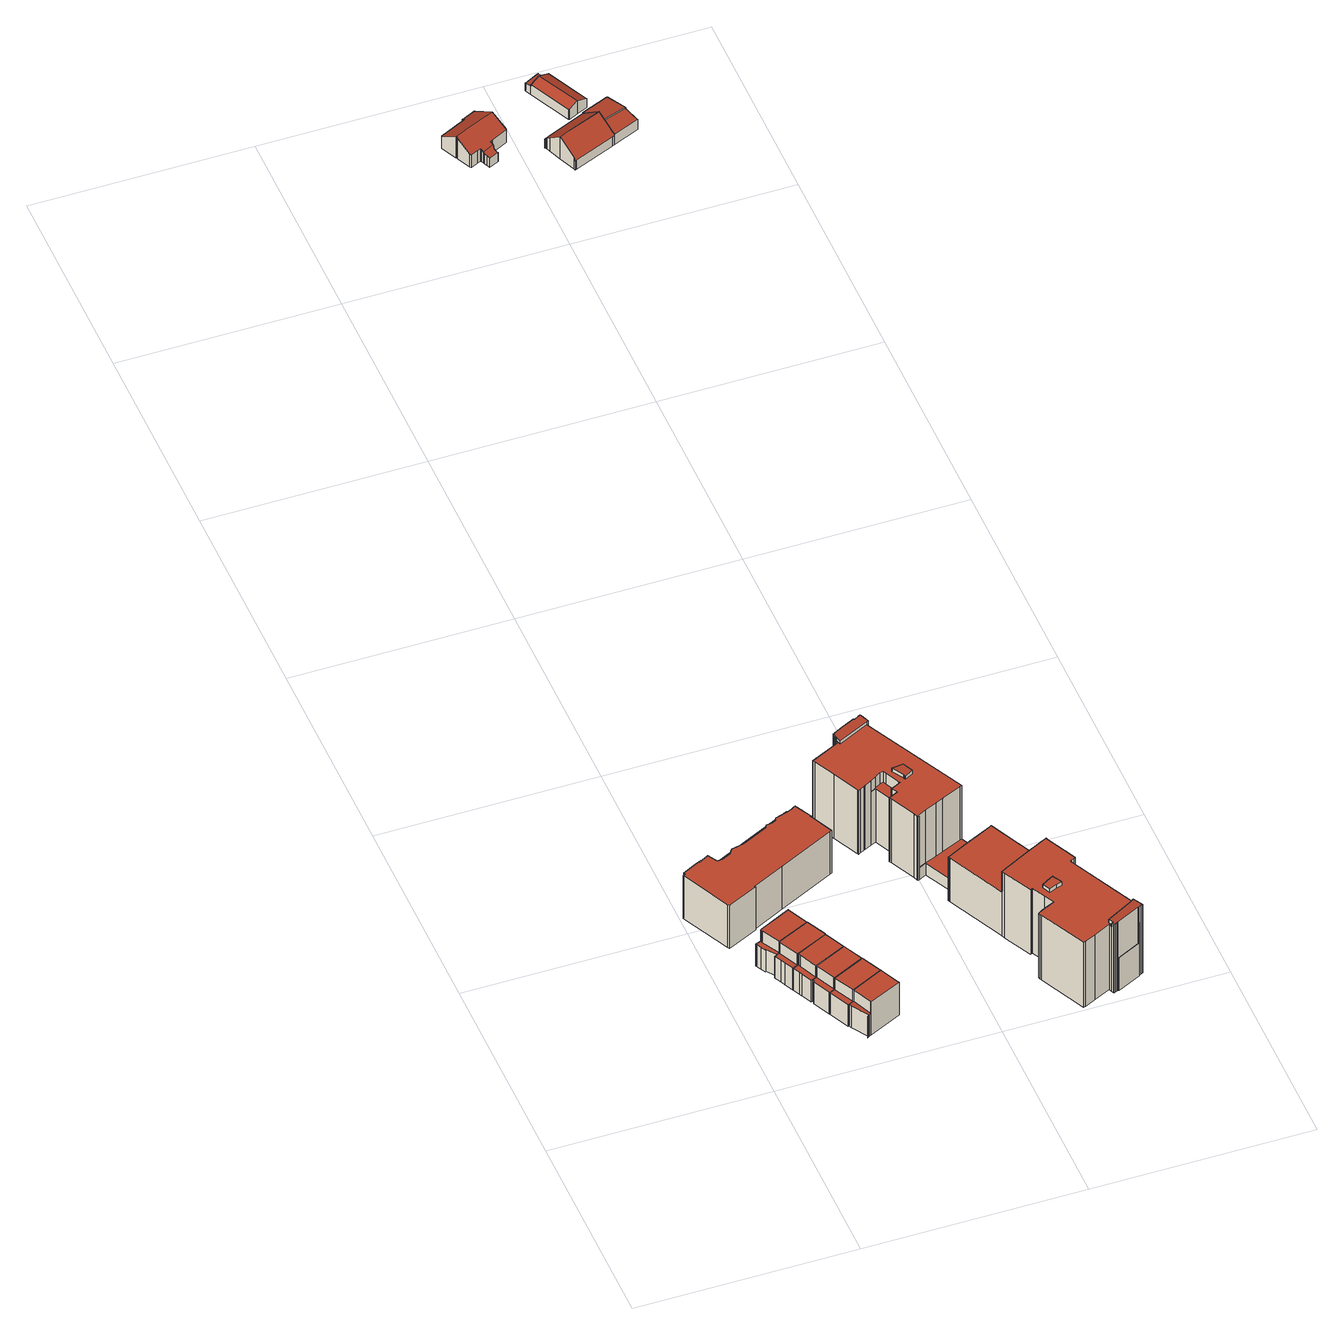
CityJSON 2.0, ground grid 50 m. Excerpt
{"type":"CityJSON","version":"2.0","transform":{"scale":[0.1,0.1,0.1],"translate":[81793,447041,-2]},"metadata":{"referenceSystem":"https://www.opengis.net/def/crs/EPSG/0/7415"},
"CityObjects":{
"building1":{"type":"Building","attributes":{"dak_type":"multiple horizontal","data_area":45.6,"data_coverage":0.926,"geconstateerd":false,"gid":17149656,"h_dak_50p":8.83,"h_dak_70p":8.85,"h_dak_max":9.06,"h_dak_min":5.52,"h_maaiveld":-0.399,"kas_warenhuis":false,"lod11_replace":false,"ondergronds_type":"above ground","oorspronkelijkbouwjaar":2010,"pw_actueel":"yes","pw_bron":"ahn3","reconstructie_methode":"tudelft3d-geoflow","reconstruction_skipped":false,"rmse_lod12":0.994,"rmse_lod13":0.213,"rmse_lod22":0.218,"rn":1,"status":"Pand in gebruik","t_run":80.06,"val3dity_codes_lod12":"[]","val3dity_codes_lod13":"[]","val3dity_codes_lod22":"[]"},"children":["building1-1"]},
"building1-1":{"type":"BuildingPart","parents":["building1"],"geometry":[{"type":"Solid","lod":"2.2","boundaries":[[[[0,1,2,3,4,5,6,7,8,9,10,11,12,13,14]],[[15,4,3,16]],[[17,9,8,18]],[[19,15,20,21]],[[16,3,2,22]],[[22,2,1,23]],[[21,20,24,25]],[[26,5,4,15,19]],[[25,24,27,28]],[[29,7,6,30]],[[30,6,5,26]],[[31,0,14,32]],[[32,14,13,33]],[[28,27,11,10,34]],[[34,10,9,17]],[[23,1,0,31]],[[33,13,12,35]],[[35,12,11,27]],[[18,8,7,29]],[[27,24,20,15,16,22,23,31,32,33,35]],[[17,18,29,30,26,19,21,25,28,34]]]],"semantics":{"surfaces":[{"type":"GroundSurface"},{"type":"WallSurface","on_footprint_edge":true},{"type":"WallSurface","on_footprint_edge":false},{"type":"RoofSurface"}],"values":[[0,1,1,2,1,1,2,1,2,1,1,1,1,1,1,1,1,1,1,3,3]]}}]},
"building2":{"type":"Building","attributes":{"dak_type":"multiple horizontal","data_area":46.71,"data_coverage":0.931,"geconstateerd":false,"gid":17149655,"h_dak_50p":8.83,"h_dak_70p":8.85,"h_dak_max":9.08,"h_dak_min":5.7,"h_maaiveld":-0.395,"kas_warenhuis":false,"lod11_replace":false,"ondergronds_type":"above ground","oorspronkelijkbouwjaar":2010,"pw_actueel":"yes","pw_bron":"ahn3","reconstructie_methode":"tudelft3d-geoflow","reconstruction_skipped":false,"rmse_lod12":1.04,"rmse_lod13":0.215,"rmse_lod22":0.216,"rn":1,"status":"Pand in gebruik","t_run":78.68,"val3dity_codes_lod12":"[]","val3dity_codes_lod13":"[]","val3dity_codes_lod22":"[]"},"children":["building2-1"]},
"building2-1":{"type":"BuildingPart","parents":["building2"],"geometry":[{"type":"Solid","lod":"2.2","boundaries":[[[[36,37,38,39,40,11,41,42,9,43,44,45,46]],[[17,9,42,47]],[[28,48,49,50]],[[51,41,11,48,28]],[[48,11,40,52]],[[47,42,41,51]],[[53,45,44,54]],[[55,56,46,45,53]],[[57,37,36,58]],[[59,60,56,55]],[[61,62,60,59]],[[54,44,43,63]],[[50,49,62,61]],[[63,43,9,17]],[[64,39,38,65]],[[52,40,39,64]],[[65,38,37,57]],[[58,36,46,56]],[[54,63,17,47,51,28,50,61,59,55,53]],[[56,60,62,49,48,52,64,65,57,58]]]],"semantics":{"surfaces":[{"type":"GroundSurface"},{"type":"WallSurface","on_footprint_edge":true},{"type":"WallSurface","on_footprint_edge":false},{"type":"RoofSurface"}],"values":[[0,1,2,1,1,1,1,1,1,2,2,1,2,1,1,1,1,1,3,3]]}}]},
"building3":{"type":"Building","attributes":{"dak_type":"multiple horizontal","data_area":47.18,"data_coverage":0.94,"geconstateerd":false,"gid":17149654,"h_dak_50p":8.84,"h_dak_70p":8.86,"h_dak_max":9.08,"h_dak_min":5.58,"h_maaiveld":-0.384,"kas_warenhuis":false,"lod11_replace":false,"ondergronds_type":"above ground","oorspronkelijkbouwjaar":2010,"pw_actueel":"yes","pw_bron":"ahn3","reconstructie_methode":"tudelft3d-geoflow","reconstruction_skipped":false,"rmse_lod12":1.05,"rmse_lod13":0.22,"rmse_lod22":0.225,"rn":1,"status":"Pand in gebruik","t_run":81.47,"val3dity_codes_lod12":"[]","val3dity_codes_lod13":"[]","val3dity_codes_lod22":"[]"},"children":["building3-1"]},
"building3-1":{"type":"BuildingPart","parents":["building3"],"geometry":[{"type":"Solid","lod":"2.2","boundaries":[[[[37,66,67,68,45,44,69,70,71,72,73,74,75]],[[76,77,78,79]],[[80,70,69,81]],[[82,73,72,83]],[[84,85,71,70,80]],[[86,74,73,82]],[[87,88,89,90]],[[54,44,45,53]],[[53,45,68,77,76]],[[90,89,85,84]],[[77,68,67,91]],[[91,67,66,92]],[[93,37,75,94]],[[94,75,74,86]],[[79,78,88,87]],[[81,69,44,54]],[[83,72,71,85]],[[92,66,37,93]],[[88,78,77,91,92,93,94,86,82,83,85,89]],[[79,87,90,84,80,81,54,53,76]]]],"semantics":{"surfaces":[{"type":"GroundSurface"},{"type":"WallSurface","on_footprint_edge":false},{"type":"WallSurface","on_footprint_edge":true},{"type":"RoofSurface"}],"values":[[0,1,2,2,2,2,1,2,2,1,2,2,2,2,1,2,2,2,3,3]]}}]},
"building4":{"type":"Building","attributes":{"dak_type":"multiple horizontal","data_area":45.72,"data_coverage":0.914,"geconstateerd":false,"gid":17149653,"h_dak_50p":8.82,"h_dak_70p":8.84,"h_dak_max":9.04,"h_dak_min":5.69,"h_maaiveld":-0.382,"kas_warenhuis":false,"lod11_replace":false,"ondergronds_type":"above ground","oorspronkelijkbouwjaar":2010,"pw_actueel":"yes","pw_bron":"ahn3","reconstructie_methode":"tudelft3d-geoflow","reconstruction_skipped":false,"rmse_lod12":0.987,"rmse_lod13":0.185,"rmse_lod22":0.185,"rn":1,"status":"Pand in gebruik","t_run":79.65,"val3dity_codes_lod12":"[]","val3dity_codes_lod13":"[]","val3dity_codes_lod22":"[]"},"children":["building4-1"]},
"building4-1":{"type":"BuildingPart","parents":["building4"],"geometry":[{"type":"Solid","lod":"2.2","boundaries":[[[[95,96,97,98,99,100,101,102,103,70,104,105,106,107,108]],[[109,100,99,110]],[[111,98,97,112]],[[113,96,95,114]],[[80,70,103,115]],[[116,117,118,119]],[[120,121,122,123]],[[124,104,70,80]],[[125,126,121,120]],[[115,103,102,126,125]],[[119,118,106,105,127]],[[127,105,104,124]],[[126,102,101,128]],[[128,101,100,109]],[[129,107,106,118]],[[110,99,98,111]],[[114,95,108,130]],[[130,108,107,129]],[[131,132,117,116]],[[112,97,96,113]],[[123,122,132,131]],[[120,123,131,116,119,127,124,80,115,125]],[[117,132,122,121,126,128,109,110,111,112,113,114,130,129,118]]]],"semantics":{"surfaces":[{"type":"GroundSurface"},{"type":"WallSurface","on_footprint_edge":true},{"type":"WallSurface","on_footprint_edge":false},{"type":"RoofSurface"}],"values":[[0,1,1,1,1,2,2,1,2,1,1,1,1,1,1,1,1,1,2,1,2,3,3]]}}]},
"building5":{"type":"Building","attributes":{"dak_type":"multiple horizontal","data_area":46.05,"data_coverage":0.918,"geconstateerd":false,"gid":17149652,"h_dak_50p":8.83,"h_dak_70p":8.84,"h_dak_max":9.06,"h_dak_min":5.68,"h_maaiveld":-0.382,"kas_warenhuis":false,"lod11_replace":false,"ondergronds_type":"above ground","oorspronkelijkbouwjaar":2010,"pw_actueel":"yes","pw_bron":"ahn3","reconstructie_methode":"tudelft3d-geoflow","reconstruction_skipped":false,"rmse_lod12":1.03,"rmse_lod13":0.195,"rmse_lod22":0.196,"rn":1,"status":"Pand in gebruik","t_run":77.92,"val3dity_codes_lod12":"[]","val3dity_codes_lod13":"[]","val3dity_codes_lod22":"[]"},"children":["building5-1"]},
"building5-1":{"type":"BuildingPart","parents":["building5"],"geometry":[{"type":"Solid","lod":"2.2","boundaries":[[[[133,134,135,136,137,138,95,139,140,141,104,142,143,144]],[[145,137,136,146]],[[147,138,137,145]],[[148,142,104,124]],[[124,104,141,149]],[[150,151,152,153]],[[154,135,134,152]],[[155,133,144,156]],[[114,95,138,147]],[[157,143,142,148]],[[158,159,160,161]],[[149,141,140,159,158]],[[156,144,143,157]],[[162,139,95,114]],[[146,136,135,154]],[[161,160,151,150]],[[159,140,139,162]],[[153,152,134,133,155]],[[159,162,114,147,145,146,154,152,151,160]],[[153,155,156,157,148,124,149,158,161,150]]]],"semantics":{"surfaces":[{"type":"GroundSurface"},{"type":"WallSurface","on_footprint_edge":true},{"type":"WallSurface","on_footprint_edge":false},{"type":"RoofSurface"}],"values":[[0,1,1,1,1,2,1,1,1,1,2,1,1,1,1,2,1,1,3,3]]}}]},
"building6":{"type":"Building","attributes":{"dak_type":"multiple horizontal","data_area":45.01,"data_coverage":0.937,"geconstateerd":false,"gid":17149651,"h_dak_50p":8.85,"h_dak_70p":8.86,"h_dak_max":9.05,"h_dak_min":5.68,"h_maaiveld":-0.37,"kas_warenhuis":false,"lod11_replace":false,"ondergronds_type":"above ground","oorspronkelijkbouwjaar":2010,"pw_actueel":"yes","pw_bron":"ahn3","reconstructie_methode":"tudelft3d-geoflow","reconstruction_skipped":false,"rmse_lod12":0.953,"rmse_lod13":0.0589,"rmse_lod22":0.0595,"rn":1,"status":"Pand in gebruik","t_run":81.35,"val3dity_codes_lod12":"[]","val3dity_codes_lod13":"[]","val3dity_codes_lod22":"[]"},"children":["building6-1"]},
"building6-1":{"type":"BuildingPart","parents":["building6"],"geometry":[{"type":"Solid","lod":"2.2","boundaries":[[[[163,164,165,166,167,168,134,169,170,133,171,172,173,174,175]],[[176,173,172,177]],[[155,133,170,178]],[[179,166,165,180]],[[181,168,167,182]],[[178,170,169,183]],[[184,185,175,174,186]],[[183,169,134,187,153]],[[188,189,190,191]],[[177,172,171,192]],[[192,171,133,155]],[[180,165,164,193]],[[193,164,163,194]],[[186,174,173,176]],[[191,190,185,184]],[[187,134,168,181]],[[153,187,189,188]],[[194,163,175,185]],[[182,167,166,179]],[[177,192,155,178,183,153,188,191,184,186,176]],[[179,180,193,194,185,190,189,187,181,182]]]],"semantics":{"surfaces":[{"type":"GroundSurface"},{"type":"WallSurface","on_footprint_edge":true},{"type":"WallSurface","on_footprint_edge":false},{"type":"RoofSurface"}],"values":[[0,1,1,1,1,1,1,1,2,1,1,1,1,1,2,1,2,1,1,3,3]]}}]},
"building7":{"type":"Building","attributes":{"dak_type":"multiple horizontal","data_area":395.83,"data_coverage":0.948,"geconstateerd":false,"gid":17149659,"h_dak_50p":11.64,"h_dak_70p":11.69,"h_dak_max":12.11,"h_dak_min":2.49,"h_maaiveld":-0.401,"kas_warenhuis":false,"lod11_replace":false,"ondergronds_type":"above ground","oorspronkelijkbouwjaar":2010,"pw_actueel":"yes","pw_bron":"ahn3","reconstructie_methode":"tudelft3d-geoflow","reconstruction_skipped":false,"rmse_lod12":2.23,"rmse_lod13":1.16,"rmse_lod22":1.16,"rn":1,"status":"Pand in gebruik","t_run":558.01,"val3dity_codes_lod12":"[]","val3dity_codes_lod13":"[]","val3dity_codes_lod22":"[]"},"children":["building7-1"]},
"building7-1":{"type":"BuildingPart","parents":["building7"],"geometry":[{"type":"Solid","lod":"2.2","boundaries":[[[[195,196,197,198,199,200,201,202,203,204,205,206,207,208,209,210,211,212,213,214,215,216,217,218,219,220,221]],[[222,223,224,225]],[[226,227,228,229]],[[230,217,216,231]],[[232,201,200,233]],[[234,204,203,235]],[[236,210,209,237]],[[229,228,238,239]],[[240,197,196,241]],[[235,203,202,242]],[[243,205,204,234]],[[233,200,199,244]],[[244,199,198,245]],[[242,202,201,232]],[[237,209,208,246]],[[245,198,197,240]],[[247,211,210,236]],[[248,249,246,250]],[[250,246,208,207,251]],[[252,253,214,213,254]],[[255,220,219,256]],[[257,255,223,222]],[[239,238,249,248]],[[258,215,214,253]],[[259,260,253,252]],[[261,262,263,264]],[[265,261,266,267]],[[268,221,220,255,257]],[[269,195,221,268]],[[270,206,205,243]],[[271,272,227,226]],[[273,274,275,276]],[[277,278,274,273]],[[267,266,279,280]],[[264,263,260,259]],[[231,216,215,258]],[[281,218,217,230]],[[282,212,211,247]],[[276,275,272,271]],[[251,207,206,270]],[[256,219,218,281]],[[225,224,262,261,265]],[[283,284,285,286]],[[241,196,195,269]],[[287,288,278,277]],[[289,290,288,287]],[[286,285,290,289]],[[280,279,284,283]],[[254,213,212,282]],[[223,255,256,281,230,231,258,253,260,263,262,224]],[[264,259,252,254,282,247,236,237,246,249,238,228,227,272,275,274,278,288,290,285,284,279,266,261]],[[286,289,287,277,273,276,271,226,229,239,248,250,251,270,243,234,235,242,232,233,244,245,240,241,269,268,257,222,225,265,267,280,283]]]],"semantics":{"surfaces":[{"type":"GroundSurface"},{"type":"WallSurface","on_footprint_edge":false},{"type":"WallSurface","on_footprint_edge":true},{"type":"RoofSurface"}],"values":[[0,1,1,2,2,2,2,1,2,2,2,2,2,2,2,2,2,1,2,2,2,1,1,2,1,1,1,2,2,2,1,1,1,1,1,2,2,2,1,2,2,1,1,2,1,1,1,1,2,3,3,3]]}}]},
"building8":{"type":"Building","attributes":{"dak_type":"multiple horizontal","data_area":423.05,"data_coverage":0.96,"geconstateerd":false,"gid":17149661,"h_dak_50p":17.59,"h_dak_70p":17.64,"h_dak_max":18.93,"h_dak_min":2.27,"h_maaiveld":-0.464,"kas_warenhuis":false,"lod11_replace":false,"ondergronds_type":"above ground","oorspronkelijkbouwjaar":2010,"pw_actueel":"yes","pw_bron":"ahn3","reconstructie_methode":"tudelft3d-geoflow","reconstruction_skipped":false,"rmse_lod12":4.39,"rmse_lod13":1.23,"rmse_lod22":0.856,"rn":1,"status":"Pand in gebruik","t_run":683.46,"val3dity_codes_lod12":"[]","val3dity_codes_lod13":"[]","val3dity_codes_lod22":"[]"},"children":["building8-1"]},
"building8-1":{"type":"BuildingPart","parents":["building8"],"geometry":[{"type":"MultiSurface","lod":"2.2","boundaries":[[[291,292,293,294,295,296,297,298,299,300,301,302,303,304,305,306,307,308,309,310,311,312,313,314,315,316,317,318,319,320,321,322,323,324,325,326,327,328,329,330,331,332,333,334,335,336,337,338,339,340,341,342,343,344,345,346,347]],[[348,313,312,349]],[[350,332,331,351]],[[352,320,319,353]],[[354,315,314,355,356]],[[357,316,315,354]],[[358,333,332,350]],[[349,312,311,359]],[[359,311,310,360]],[[361,306,305,362]],[[363,334,333,358]],[[364,297,296,365]],[[366,308,307,367]],[[368,369,370,371]],[[372,373,374,375]],[[376,301,300,377]],[[378,330,329,379]],[[379,329,328,380]],[[380,328,327,381]],[[382,303,302,383]],[[367,307,306,361]],[[360,310,309,384]],[[384,309,308,366]],[[385,386,387,388]],[[362,305,304,389]],[[389,304,303,382]],[[390,391,392,393]],[[393,392,377,394]],[[383,302,301,376]],[[395,321,320,352]],[[371,370,322,321,395]],[[353,319,318,396]],[[355,314,313,348]],[[356,355,373,372]],[[397,398,399,400]],[[401,402,403,404]],[[405,406,398,397]],[[404,403,407,408]],[[409,410,411,412]],[[413,414,410,409]],[[415,337,336,416]],[[417,338,337,415]],[[418,339,338,417]],[[416,336,335,419,420]],[[420,419,406,405]],[[419,335,334,363]],[[421,422,402,401]],[[423,424,422,421]],[[425,426,386,385]],[[427,428,429,430]],[[431,343,342,432]],[[433,434,426,425]],[[388,387,435,436]],[[412,411,437,438]],[[365,296,295,439]],[[439,295,294,440]],[[441,293,292,442]],[[351,331,330,378]],[[443,325,324,444,445]],[[430,429,424,423]],[[440,294,293,441,446]],[[447,299,298,399]],[[400,399,298,297,364]],[[438,437,434,433]],[[448,323,322,370]],[[444,324,323,448]],[[445,444,428,427]],[[449,340,339,418]],[[450,451,391,390]],[[408,407,369,368]],[[436,435,414,413]],[[452,347,346,453]],[[454,453,346,345,455]],[[456,457,453,454]],[[446,441,453,454]],[[442,292,291,458]],[[458,291,347,452]],[[432,342,341,459]],[[459,341,340,449]],[[381,327,326,460]],[[460,326,325,443]],[[461,317,316,357]],[[396,318,317,461]],[[375,374,451,450]],[[455,345,344,462]],[[462,344,343,431]],[[394,377,300,299,447]],[[377,392,391,451,374,373,355,348,349,359,360,384,366,367,361,362,389,382,383,376]],[[433,425,385,388,436,413,409,412,438]],[[428,444,448,370,369,407,403,402,422,424,429]],[[350,351,378,379,380,381,460,443,445,427,430,423,421,401,404,408,368,371,395,352,353,396,461,357,354,356,372,375,450,390,393,394,447,399,398,406,419,363,358],[414,435,387,386,426,434,437,411,410]],[[420,405,397,400,364,365,439,440,446,454,456,454,455,462,431,432,459,449,418,417,415,416]],[[442,458,452,453,457,453,441]]],"semantics":{"surfaces":[{"type":"GroundSurface"},{"type":"WallSurface","on_footprint_edge":true},{"type":"WallSurface","on_footprint_edge":false},{"type":"RoofSurface"}],"values":[0,1,1,1,1,1,1,1,1,1,1,1,1,2,2,1,1,1,1,1,1,1,1,2,1,1,2,2,1,1,1,1,1,2,2,2,2,2,2,2,1,1,1,1,2,1,2,2,2,2,1,2,2,2,1,1,1,1,1,2,1,1,1,2,1,1,2,1,2,2,2,1,1,2,2,1,1,1,1,1,1,1,1,2,1,1,1,3,3,3,3,3,3]}}]},
"building9":{"type":"Building","attributes":{"dak_type":"multiple horizontal","data_area":555.9,"data_coverage":0.951,"geconstateerd":false,"gid":17147922,"h_dak_50p":17.55,"h_dak_70p":17.61,"h_dak_max":18.9,"h_dak_min":2.6,"h_maaiveld":-0.728,"kas_warenhuis":false,"lod11_replace":false,"ondergronds_type":"above ground","oorspronkelijkbouwjaar":2010,"pw_actueel":"yes","pw_bron":"ahn3","reconstructie_methode":"tudelft3d-geoflow","reconstruction_skipped":false,"rmse_lod12":3.69,"rmse_lod13":0.905,"rmse_lod22":0.88,"rn":1,"status":"Pand in gebruik","t_run":818.07,"val3dity_codes_lod12":"[]","val3dity_codes_lod13":"[]","val3dity_codes_lod22":"[]"},"children":["building9-1"]},
"building9-1":{"type":"BuildingPart","parents":["building9"],"geometry":[{"type":"Solid","lod":"2.2","boundaries":[[[[463,464,465,466,467,468,469,470,471,472,473,474,475,476,477,478,479,480,481,482,483,484,485,486,487,488,489,490,491,492,493,494,495,496,497,498,499,500,501,502,503,504,505,506,507,508,509,510,511,512,513,514,515]],[[516,517,518,519]],[[520,511,510,521]],[[522,523,476,475,524]],[[525,478,477,526]],[[519,518,527,528]],[[529,504,503,530]],[[503,531,530]],[[532,514,513,517,516]],[[533,492,491,534]],[[534,491,490,535]],[[536,506,505,537]],[[538,507,506,536]],[[539,540,541,542]],[[543,499,498,544]],[[545,494,493,546]],[[547,484,483,548]],[[549,463,515,550]],[[551,464,463,549]],[[552,497,496,553]],[[554,470,469,555]],[[556,554,557,558]],[[535,490,489,559]],[[560,509,508,561]],[[562,481,480,563]],[[563,480,479,564]],[[565,482,481,562]],[[566,567,568,569]],[[530,531,570,571]],[[537,505,504,529]],[[521,510,509,560]],[[561,508,507,538]],[[564,479,478,525]],[[572,573,465,464,551]],[[550,515,514,532]],[[526,477,476,523]],[[574,575,523,522]],[[528,527,576,577]],[[578,579,575,574]],[[577,576,579,578]],[[555,469,468,580]],[[558,557,581,582,583]],[[582,581,467,466,584]],[[584,466,465,573]],[[517,513,512,585]],[[586,471,470,554,556]],[[587,473,472,588]],[[588,472,471,586]],[[580,468,467,581]],[[524,475,474,589]],[[589,474,473,587]],[[590,591,592,593]],[[585,512,511,520]],[[559,489,488,594]],[[531,503,502,595]],[[548,483,482,565]],[[596,485,484,547]],[[597,486,485,596]],[[598,599,600,601]],[[593,592,599,598]],[[601,600,567,566]],[[583,582,573,572]],[[553,496,495,602]],[[542,541,602,603]],[[544,498,497,552]],[[604,605,591,590]],[[606,607,605,604]],[[569,568,607,606]],[[603,602,495,494,545]],[[571,570,540,539]],[[595,502,501,608]],[[609,500,499,543]],[[608,501,500,609]],[[594,488,487,610]],[[610,487,486,597]],[[546,493,492,533]],[[580,581,557,554,555]],[[522,524,589,587,588,586,556,558,583,572,551,549,550,532,516,519,528,577,578,574]],[[573,582,584]],[[569,606,604,590,593,598,601,566]],[[546,533,534,535,559,594,610,597,596,547,548,565,562,563,564,525,526,523,575,579,576,527,518,517,585,520,521,560,561,538,536,537,529,530,571,539,542,603,545],[607,568,567,600,599,592,591,605]],[[608,609,543,544,552,553,602,541,540,570,531,595]]]],"semantics":{"surfaces":[{"type":"GroundSurface"},{"type":"WallSurface","on_footprint_edge":false},{"type":"WallSurface","on_footprint_edge":true},{"type":"RoofSurface"}],"values":[[0,1,2,2,2,1,2,2,2,2,2,2,2,1,2,2,2,2,2,2,2,1,2,2,2,2,2,1,1,2,2,2,2,2,2,2,1,1,1,1,2,1,2,2,2,2,2,2,2,2,2,1,2,2,2,2,2,2,1,1,1,1,2,1,2,1,1,1,2,1,2,2,2,2,2,2,3,3,3,3,3,3]]}}]},
"building10":{"type":"Building","attributes":{"dak_type":"slanted","data_area":93.14,"data_coverage":0.956,"geconstateerd":false,"gid":11569497,"h_dak_50p":3.54,"h_dak_70p":4.11,"h_dak_max":5.05,"h_dak_min":1.48,"h_maaiveld":-0.978,"kas_warenhuis":false,"lod11_replace":false,"ondergronds_type":"above ground","oorspronkelijkbouwjaar":1965,"pw_actueel":"yes","pw_bron":"ahn3","reconstructie_methode":"tudelft3d-geoflow","reconstruction_skipped":false,"rmse_lod12":1.04,"rmse_lod13":1.06,"rmse_lod22":0.0236,"rn":1,"status":"Pand in gebruik","t_run":205.12,"val3dity_codes_lod12":"[]","val3dity_codes_lod13":"[]","val3dity_codes_lod22":"[]"},"children":["building10-1"]},
"building10-1":{"type":"BuildingPart","parents":["building10"],"geometry":[{"type":"Solid","lod":"2.2","boundaries":[[[[611,612,613,614,615,616,617,618,619,620,621,622,623,624,625,626,627,628,629,630,631,632,633,634,635,636,637,638,639,640,641,642,643,644,645]],[[646,631,630,647]],[[648,623,622,649]],[[650,635,634,651]],[[652,644,643,653]],[[654,637,636,655]],[[651,634,633,656]],[[657,625,624,658]],[[659,621,620,660]],[[649,622,621,659]],[[661,617,616,662]],[[663,613,612,664]],[[665,632,631,646]],[[655,636,635,650]],[[666,638,637,654]],[[667,614,613,663]],[[668,615,614,667]],[[662,616,615,668]],[[669,640,639,670]],[[671,642,641,672]],[[653,643,642,671]],[[673,645,644,652]],[[660,620,619,674]],[[675,611,645,673]],[[656,633,632,665]],[[658,624,623,648]],[[647,630,629,676]],[[672,641,640,669]],[[677,618,617,661]],[[678,627,626,679]],[[679,626,625,657]],[[680,628,627,678]],[[676,629,628,680]],[[670,639,638,666]],[[674,619,618,677]],[[664,612,611,675]],[[681,682,669,670,666,654,655,650,651,656,665,646,647,676,680]],[[673,683,684,674,677,661,662,668,667,663,664,675]],[[684,683,673,652,653,671,672,669,682,681,680,678,679,657,658,648,649,659,660,674]]]],"semantics":{"surfaces":[{"type":"GroundSurface"},{"type":"WallSurface","on_footprint_edge":true},{"type":"RoofSurface"}],"values":[[0,1,1,1,1,1,1,1,1,1,1,1,1,1,1,1,1,1,1,1,1,1,1,1,1,1,1,1,1,1,1,1,1,1,1,1,2,2,2]]}}]},
"building11":{"type":"Building","attributes":{"dak_type":"slanted","data_area":146.33,"data_coverage":0.912,"geconstateerd":false,"gid":11563466,"h_dak_50p":2.24,"h_dak_70p":3.21,"h_dak_max":4.98,"h_dak_min":1.36,"h_maaiveld":-1.31,"kas_warenhuis":false,"lod11_replace":false,"ondergronds_type":"above ground","oorspronkelijkbouwjaar":1980,"pw_actueel":"yes","pw_bron":"ahn3","reconstructie_methode":"tudelft3d-geoflow","reconstruction_skipped":false,"rmse_lod12":1.11,"rmse_lod13":1.52,"rmse_lod22":0.031,"rn":1,"status":"Pand in gebruik","t_run":221.14,"val3dity_codes_lod12":"[]","val3dity_codes_lod13":"[]","val3dity_codes_lod22":"[]"},"children":["building11-1"]},
"building11-1":{"type":"BuildingPart","parents":["building11"],"geometry":[{"type":"Solid","lod":"2.2","boundaries":[[[[685,686,687,688,689,690,691,692,693,694,695,696,697,698,699,700,701,702,703]],[[704,699,698,705]],[[706,707,708]],[[709,690,689,710]],[[711,693,692,712]],[[713,714,685,703,715]],[[715,703,702,716]],[[717,691,690,709]],[[718,688,687,719]],[[720,694,693,711]],[[712,692,691,717]],[[705,698,697,721,722]],[[722,721,723,724]],[[725,726,727,728]],[[716,702,701,727]],[[729,700,699,704]],[[707,706,714,713]],[[721,697,696,730]],[[728,727,701,700,729]],[[710,689,688,718]],[[731,732,733,734]],[[732,735,736,737]],[[738,695,694,720]],[[739,740,741]],[[734,742,743]],[[742,734,733,740,739]],[[737,736,726,725]],[[744,745,735,732,731]],[[746,747,745,744]],[[747,746,708]],[[748,686,685,714]],[[724,723,741]],[[730,696,695,738]],[[719,687,686,748]],[[716,727,726,736,735,745,747,708,707,713,715]],[[738,720,711,712,717,749,743,742,739,741,723,721,730]],[[740,733,732,737,725,728,729,704,705,722,724,741]],[[714,706,708,746,744,731,734,743,749,717,709,710,718,719,748]]]],"semantics":{"surfaces":[{"type":"GroundSurface"},{"type":"WallSurface","on_footprint_edge":true},{"type":"WallSurface","on_footprint_edge":false},{"type":"RoofSurface"}],"values":[[0,1,2,1,1,1,1,1,1,1,1,1,2,2,1,1,2,1,1,1,2,2,1,2,2,2,2,2,2,2,1,2,1,1,3,3,3,3]]}}]},
"building12":{"type":"Building","attributes":{"dak_type":"slanted","data_area":57.21,"data_coverage":0.933,"geconstateerd":false,"gid":11569499,"h_dak_50p":2.29,"h_dak_70p":2.53,"h_dak_max":2.99,"h_dak_min":1.32,"h_maaiveld":-0.8,"kas_warenhuis":false,"lod11_replace":false,"ondergronds_type":"above ground","oorspronkelijkbouwjaar":1980,"pw_actueel":"yes","pw_bron":"ahn3","reconstructie_methode":"tudelft3d-geoflow","reconstruction_skipped":false,"rmse_lod12":0.489,"rmse_lod13":0.839,"rmse_lod22":0.0277,"rn":1,"status":"Pand in gebruik","t_run":121.86,"val3dity_codes_lod12":"[]","val3dity_codes_lod13":"[]","val3dity_codes_lod22":"[]"},"children":["building12-1"]},
"building12-1":{"type":"BuildingPart","parents":["building12"],"geometry":[{"type":"Solid","lod":"2.2","boundaries":[[[[750,751,752,753,754,755,756,757,758,759,760,761,762,763,764,765]],[[766,760,759,767]],[[768,763,762,769]],[[770,754,753,771]],[[771,753,752,772,773]],[[774,775,776,777]],[[778,758,757,779]],[[780,756,755,781]],[[767,759,758,778]],[[782,765,764,783]],[[784,750,765,782]],[[777,776,785,786]],[[786,785,761,760,766]],[[772,752,751,787]],[[788,789,775,774]],[[773,772,789,788]],[[781,755,754,770]],[[779,757,756,780]],[[769,762,761,785]],[[783,764,763,768]],[[787,751,750,784]],[[767,778,779,790,774,777,786,766]],[[779,780,781,770,771,773,788,774,790]],[[787,784,782,783,768,769,785,776,775,789,772]]]],"semantics":{"surfaces":[{"type":"GroundSurface"},{"type":"WallSurface","on_footprint_edge":true},{"type":"WallSurface","on_footprint_edge":false},{"type":"RoofSurface"}],"values":[[0,1,1,1,1,2,1,1,1,1,1,2,1,1,2,2,1,1,1,1,1,3,3,3]]}}]}
},
"vertices":[
[106,328,16],[100,340,16],[95,351,16],[94,353,16],[106,358,16],[109,360,16],[180,394,16],[181,394,16],[203,348,16],[204,347,16],[200,346,16],[130,312,16],[123,308,16],[123,309,16],[106,332,16],[106,358,77],[94,353,77],[204,347,108],[203,348,108],[106,358,109],[107,356,77],[107,356,109],[95,351,77],[100,340,77],[108,353,77],[108,353,109],[109,360,109],[130,312,78],[130,312,109],[181,394,108],[180,394,109],[106,328,77],[106,332,77],[123,309,77],[200,346,108],[123,308,77],
[145,261,16],[139,259,16],[129,280,16],[125,289,16],[117,305,16],[132,313,16],[200,345,16],[226,302,16],[226,300,16],[224,299,16],[152,264,16],[200,345,108],[130,312,77],[130,311,77],[130,311,109],[132,313,109],[117,305,77],[224,299,108],[226,300,108],[152,264,109],[152,264,78],[139,259,78],[145,261,78],[151,265,109],[151,265,78],[131,309,109],[131,309,77],[226,302,108],[125,289,77],[129,280,77],
[146,262,16],[147,262,16],[153,265,16],[248,254,16],[249,253,16],[174,217,16],[162,212,16],[151,235,16],[148,242,16],[140,258,16],[153,265,109],[153,265,78],[154,264,78],[154,264,109],[249,253,108],[248,254,108],[151,235,77],[162,212,77],[174,217,109],[174,217,77],[148,242,77],[156,258,109],[156,258,78],[174,218,77],[174,218,109],[147,262,77],[146,262,77],[139,259,77],[140,258,77],
[185,165,16],[184,166,16],[165,206,16],[167,209,16],[165,212,16],[165,213,16],[175,218,16],[177,219,16],[246,252,16],[271,207,16],[268,205,16],[197,171,16],[191,168,16],[186,165,16],[165,213,77],[165,212,77],[167,209,77],[165,206,77],[184,166,77],[185,165,77],[246,252,108],[196,172,109],[196,172,77],[197,171,77],[197,171,109],[175,217,109],[175,217,77],[176,217,77],[176,217,109],[271,207,108],[177,219,109],[177,219,77],[268,205,108],[175,218,77],[191,168,77],[186,165,77],[196,173,109],[196,173,77],
[294,160,16],[221,124,16],[211,119,16],[208,118,16],[207,118,16],[185,164,16],[190,167,16],[196,170,16],[267,204,16],[272,206,16],[287,174,16],[293,163,16],[207,118,77],[208,118,77],[185,164,77],[272,206,108],[267,204,108],[220,125,109],[220,125,77],[221,124,77],[221,124,109],[211,119,77],[294,160,108],[293,163,108],[287,174,108],[196,170,109],[196,170,77],[197,170,77],[197,170,109],[190,167,77],
[236,74,16],[232,72,16],[235,74,16],[236,75,16],[212,112,16],[209,118,16],[226,127,16],[288,157,16],[295,159,16],[315,116,16],[316,114,16],[317,113,16],[242,77,16],[316,114,108],[315,116,108],[288,157,108],[236,75,77],[235,74,77],[209,118,77],[212,112,77],[226,127,109],[242,77,109],[242,77,77],[317,113,108],[221,124,78],[222,122,109],[222,122,78],[241,79,77],[241,79,109],[295,159,108],[232,72,77],[236,74,77],
[337,555,16],[332,553,16],[204,491,16],[130,455,16],[131,453,16],[62,420,16],[59,424,16],[5,537,16],[10,540,16],[8,544,16],[42,561,16],[54,567,16],[51,563,16],[73,575,16],[74,576,16],[77,578,16],[79,573,16],[116,591,16],[279,670,16],[282,671,16],[305,682,16],[307,683,16],[309,678,16],[336,623,16],[335,622,16],[313,611,16],[311,611,16],[312,613,136],[312,613,46],[294,646,46],[294,646,136],[117,564,137],[117,564,106],[98,555,106],[98,555,137],[309,678,47],[307,683,47],[59,424,137],[62,420,137],[8,544,137],[10,540,137],[77,578,106],[74,576,106],[88,554,106],[88,554,137],[204,491,137],[332,553,136],[5,537,137],[42,561,137],[131,453,137],[130,455,137],[73,575,106],[79,573,106],[85,554,137],[85,554,106],[73,575,137],[51,563,137],[282,671,106],[282,671,46],[279,670,106],[313,611,46],[335,622,47],[313,611,136],[305,682,47],[284,667,106],[284,667,46],[293,650,106],[293,650,46],[285,664,46],[285,664,106],[293,650,136],[288,648,106],[288,648,136],[311,611,136],[337,555,136],[54,567,137],[125,576,137],[125,576,106],[215,612,136],[215,612,106],[155,583,106],[155,583,137],[217,618,136],[217,618,106],[282,644,106],[282,644,136],[336,623,47],[116,591,106],[272,640,136],[272,640,106],[243,631,106],[243,631,136],[231,620,136],[231,620,106],[241,625,136],[241,625,106],
[481,786,15],[482,786,15],[482,785,15],[486,787,15],[487,787,15],[490,781,15],[497,767,15],[493,765,15],[497,756,15],[611,528,15],[623,503,15],[618,500,15],[582,482,15],[582,481,15],[579,479,15],[588,459,15],[602,432,15],[602,431,15],[597,429,15],[553,407,15],[552,407,15],[552,408,15],[515,483,15],[497,473,15],[495,473,15],[494,475,15],[490,484,15],[462,542,15],[460,547,15],[465,549,15],[480,556,15],[473,570,15],[454,610,15],[441,604,15],[426,597,15],[422,595,15],[413,591,15],[408,588,15],[406,592,15],[378,651,15],[354,699,15],[352,705,15],[360,708,15],[420,737,15],[417,743,15],[415,746,15],[417,747,15],[415,753,15],[419,755,15],[420,755,15],[419,756,15],[420,756,15],[439,766,15],[469,780,15],[471,779,15],[480,784,15],[480,785,15],[515,483,47],[552,408,47],[352,705,196],[354,699,196],[465,549,195],[460,547,195],[495,473,195],[497,473,48],[497,473,195],[494,475,195],[360,708,196],[552,407,47],[553,407,47],[588,459,46],[579,479,46],[420,737,196],[497,767,204],[490,781,206],[602,431,46],[602,432,46],[474,570,196],[474,570,165],[473,570,165],[473,570,196],[496,476,195],[496,476,48],[515,485,47],[515,485,195],[623,503,44],[611,528,44],[378,651,196],[406,592,195],[408,588,195],[413,591,195],[582,482,46],[618,500,44],[597,429,46],[518,620,206],[518,620,196],[492,617,196],[492,617,206],[582,481,46],[561,505,196],[561,505,46],[606,525,45],[606,525,196],[611,528,196],[480,556,196],[462,542,195],[422,731,205],[422,731,196],[493,765,197],[493,765,204],[479,616,196],[479,616,166],[494,585,165],[494,585,196],[418,744,206],[418,744,196],[496,581,165],[496,581,196],[510,586,204],[510,586,196],[528,596,196],[528,596,205],[509,587,204],[509,587,196],[417,747,206],[415,746,206],[415,753,207],[419,755,207],[417,743,196],[417,743,206],[475,623,196],[475,623,166],[467,621,196],[467,621,166],[523,609,206],[523,609,196],[440,605,196],[440,605,165],[454,613,165],[454,613,196],[439,766,207],[420,756,207],[526,603,206],[526,603,196],[507,592,196],[507,592,205],[529,597,196],[529,597,205],[487,787,206],[486,787,206],[482,785,105],[482,786,105],[426,597,196],[441,604,165],[441,604,196],[482,785,206],[497,756,197],[454,610,165],[420,755,207],[543,497,196],[543,497,46],[480,785,105],[480,784,105],[480,784,206],[471,779,206],[480,783,206],[480,783,105],[481,786,105],[419,756,207],[422,595,195],[490,484,195],[469,780,207],
[828,55,13],[825,54,13],[819,51,13],[819,50,13],[817,50,13],[818,49,13],[765,23,13],[763,25,13],[762,25,13],[761,24,13],[757,22,13],[753,20,13],[752,23,13],[750,26,13],[747,34,13],[709,16,13],[684,4,13],[684,5,13],[679,3,13],[628,109,13],[625,114,13],[624,118,13],[628,120,13],[634,123,13],[649,130,13],[663,137,13],[664,137,13],[653,161,13],[638,191,13],[637,190,13],[633,188,13],[601,253,13],[598,261,13],[534,393,13],[532,397,13],[533,397,13],[579,420,13],[590,425,13],[644,451,13],[647,453,13],[712,318,13],[716,319,13],[717,320,13],[719,315,13],[750,251,13],[753,245,13],[749,243,13],[742,240,13],[740,239,13],[740,238,13],[817,79,13],[821,70,13],[825,62,13],[817,79,205],[817,79,196],[814,77,196],[814,77,205],[740,239,196],[742,240,196],[750,26,206],[750,26,196],[752,23,206],[709,16,196],[747,34,196],[813,76,196],[813,76,205],[716,319,196],[712,318,196],[712,318,137],[821,70,206],[637,190,196],[638,191,196],[653,161,196],[719,315,196],[717,320,196],[750,251,196],[661,293,196],[661,293,137],[601,262,137],[601,262,195],[579,420,137],[533,397,137],[601,253,195],[633,188,196],[624,118,195],[625,114,195],[828,55,207],[825,62,206],[825,54,207],[532,397,137],[534,393,137],[763,25,105],[765,23,105],[763,25,207],[816,50,105],[816,50,207],[664,137,196],[749,243,196],[753,245,196],[679,3,196],[684,5,196],[684,4,196],[628,109,196],[696,182,206],[696,182,196],[687,197,196],[687,197,206],[708,316,137],[708,316,196],[819,51,207],[819,51,164],[754,28,206],[754,28,196],[755,44,196],[755,44,205],[748,40,205],[748,40,196],[818,49,105],[817,50,105],[817,50,164],[817,50,207],[819,50,164],[740,238,196],[762,25,207],[757,22,207],[761,24,207],[753,20,207],[659,185,205],[659,185,196],[667,167,196],[667,167,205],[663,137,196],[647,453,137],[628,120,196],[634,123,196],[685,174,206],[685,174,196],[697,178,196],[697,178,206],[598,261,137],[598,261,195],[671,192,206],[671,192,196],[686,200,206],[686,200,196],[644,451,137],[590,425,137],[649,130,196],
[444,2793,10],[444,2792,10],[443,2788,10],[447,2779,10],[448,2778,10],[426,2768,10],[423,2776,10],[420,2781,10],[418,2786,10],[416,2791,10],[415,2792,10],[406,2788,10],[391,2781,10],[390,2781,10],[388,2784,10],[374,2815,10],[374,2816,10],[373,2819,10],[372,2818,10],[354,2856,10],[354,2857,10],[355,2858,10],[410,2884,10],[416,2887,10],[414,2892,10],[413,2893,10],[414,2893,10],[445,2907,10],[445,2906,10],[467,2862,10],[484,2827,10],[484,2826,10],[446,2807,10],[442,2805,10],[445,2799,10],[354,2857,43],[354,2856,44],[391,2781,45],[406,2788,45],[414,2892,40],[416,2887,43],[442,2805,45],[446,2807,45],[414,2893,39],[413,2893,39],[410,2884,43],[388,2784,47],[390,2781,45],[415,2792,45],[416,2791,44],[423,2776,37],[426,2768,35],[443,2788,38],[444,2792,39],[355,2858,43],[445,2907,39],[447,2779,36],[448,2778,36],[467,2862,70],[445,2906,40],[484,2826,45],[484,2827,46],[445,2799,41],[418,2786,40],[444,2793,39],[372,2818,70],[420,2781,39],[374,2816,68],[374,2815,68],[373,2819,70],[395,2829,70],[397,2830,70],[439,2796,40],[420,2786,40],
[691,2744,7],[685,2741,7],[590,2702,7],[589,2701,7],[588,2702,7],[587,2706,7],[571,2743,7],[559,2773,7],[556,2780,7],[555,2783,7],[553,2785,7],[565,2790,7],[652,2827,7],[714,2853,7],[716,2853,7],[716,2852,7],[737,2803,7],[750,2770,7],[751,2769,7],[716,2853,36],[714,2853,36],[691,2745,34],[691,2745,36],[690,2748,36],[587,2706,37],[588,2702,33],[556,2780,38],[559,2773,44],[691,2744,35],[691,2744,33],[751,2769,35],[750,2770,35],[571,2743,69],[589,2701,33],[590,2702,33],[555,2783,35],[652,2827,34],[652,2827,36],[653,2825,35],[653,2825,36],[736,2803,44],[736,2803,41],[737,2803,41],[737,2803,44],[716,2852,36],[565,2790,33],[674,2781,66],[674,2781,44],[672,2785,43],[672,2785,69],[674,2781,42],[678,2783,42],[678,2783,44],[553,2785,33],[671,2786,70],[671,2786,43],[653,2824,37],[672,2785,70],[596,2754,69],[680,2768,54],[680,2768,40],[688,2750,38],[688,2750,36],[685,2741,33],[572,2744,69],
[609,2971,12],[609,2970,12],[616,2955,12],[627,2959,12],[628,2957,12],[673,2863,12],[674,2862,12],[649,2851,12],[629,2841,12],[628,2843,12],[627,2842,12],[581,2939,12],[575,2952,12],[574,2954,12],[575,2954,12],[606,2970,12],[627,2842,39],[628,2843,40],[574,2954,33],[575,2952,33],[628,2957,38],[627,2959,38],[616,2955,36],[616,2955,42],[602,2948,49],[602,2948,36],[582,2939,36],[582,2939,40],[629,2841,40],[649,2851,49],[674,2862,37],[673,2863,37],[606,2970,33],[575,2954,33],[609,2971,33],[581,2939,36],[581,2939,40],[609,2970,33],[612,2953,44],[612,2953,36],[648,2852,49]
]}
